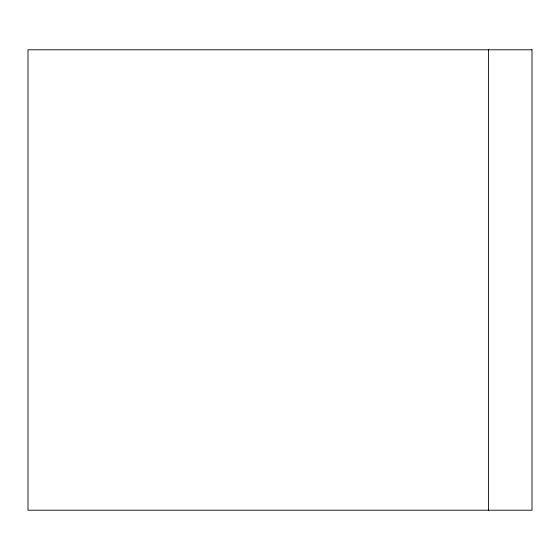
<?xml version="1.0" encoding="UTF-8"?>
<svg xmlns="http://www.w3.org/2000/svg" width="560" height="560" viewBox="0 0 560 560"><rect width="100%" height="100%" fill="white"/><g stroke="black" fill="none" stroke-linecap="round" stroke-linejoin="round"><path stroke-width="0.84" d="M488.418 49.791L488.418 510.209M532 49.791L28 49.791L28 510.209L532 510.209L532 49.791"/></g></svg>
